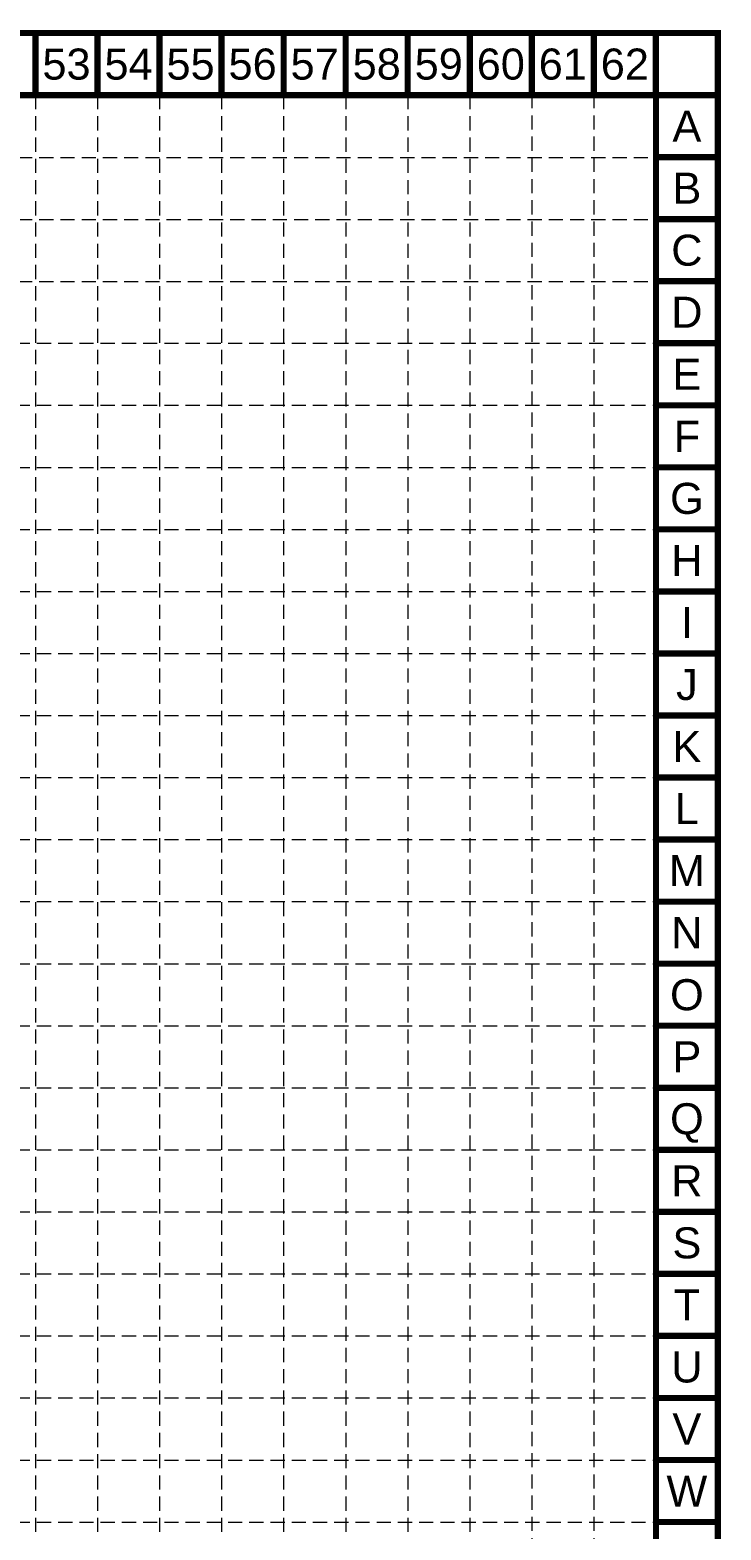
# Model space of a CAD drawing. Header units: feet. Extents: x 2175025 to 2179063, y 467811 to 470338.
# Drawn here: x 2178361 to 2179063, y 468814 to 470338 of the extents above; entities that cross this region are included whole.
import ezdxf
from ezdxf.enums import TextEntityAlignment as Align

# ---------------------------------------------------------------- set-up
doc = ezdxf.new("R2010")
doc.units = ezdxf.units.FT
doc.header["$LTSCALE"] = 0.5
doc.header["$MEASUREMENT"] = 0
doc.linetypes.add('HIDDEN', pattern=[0.375, 0.25, -0.125])
doc.layers.add('BASE', color=7, linetype='CONTINUOUS')
doc.layers.add('GRID', color=254, linetype='HIDDEN')
doc.styles.get("Standard").update_dxf_attribs({"font": 'ARIAL.TTF'})

msp = doc.modelspace()

# ---------------------------------------------------------------- linework, layer by layer
at = {"layer": 'BASE', "color": 9}
msp.add_line((2178996.7, 470271.4), (2178996.7, 467877.4), dxfattribs=at)
at = {"layer": 'BASE', "const_width": 6.3}
for points in [[(2175027.7, 467814.4), (2179059.7, 467814.4), (2179059.7, 470334.4), (2175027.7, 470334.4)], [(2175090.6, 467877.3), (2178996.9, 467877.2), (2178996.8, 470271.4), (2175091.3, 470271.5)]]:
    msp.add_lwpolyline(points, close=True, dxfattribs=at)
for points in [[(2178366.7, 470271.4), (2178366.7, 470334.4)], [(2178429.7, 470271.4), (2178429.7, 470334.4)], [(2178492.7, 470271.4), (2178492.7, 470334.4)], [(2178555.7, 470271.4), (2178555.7, 470334.4)], [(2178618.7, 470271.4), (2178618.7, 470334.4)], [(2178681.7, 470271.4), (2178681.7, 470334.4)], [(2178744.7, 470271.4), (2178744.7, 470334.4)], [(2178807.7, 470271.4), (2178807.7, 470334.4)], [(2178870.7, 470271.4), (2178870.7, 470334.4)], [(2178933.7, 470271.4), (2178933.7, 470334.4)], [(2178996.7, 470271.4), (2178996.7, 470334.4)], [(2179059.7, 470271.4), (2179059.7, 470334.4)], [(2179059.7, 470271.4), (2178996.7, 470271.4)], [(2179059.7, 470208.4), (2178996.7, 470208.4)], [(2179059.7, 470145.4), (2178996.7, 470145.4)], [(2179059.7, 470082.4), (2178996.7, 470082.4)], [(2179059.7, 470019.4), (2178996.7, 470019.4)], [(2179059.7, 469956.4), (2178996.7, 469956.4)], [(2179059.7, 469893.4), (2178996.7, 469893.4)], [(2179059.7, 469830.4), (2178996.7, 469830.4)], [(2179059.7, 469767.4), (2178996.7, 469767.4)], [(2179059.7, 469704.4), (2178996.7, 469704.4)], [(2179059.7, 469641.4), (2178996.7, 469641.4)], [(2179059.7, 469578.4), (2178996.7, 469578.4)], [(2179059.7, 469515.4), (2178996.7, 469515.4)], [(2179059.7, 469452.4), (2178996.7, 469452.4)], [(2179059.7, 469389.4), (2178996.7, 469389.4)], [(2179059.7, 469326.4), (2178996.7, 469326.4)], [(2179059.7, 469263.4), (2178996.7, 469263.4)], [(2179059.7, 469200.4), (2178996.7, 469200.4)], [(2179059.7, 469137.4), (2178996.7, 469137.4)], [(2179059.7, 469074.4), (2178996.7, 469074.4)], [(2179059.7, 469011.4), (2178996.7, 469011.4)], [(2179059.7, 468948.4), (2178996.7, 468948.4)], [(2179059.7, 468885.4), (2178996.7, 468885.4)], [(2179059.7, 468822.4), (2178996.7, 468822.4)]]:
    msp.add_lwpolyline(points, dxfattribs=at)
at = {"layer": 'GRID', "color": 252, "linetype": 'HIDDEN', "lineweight": 0, "ltscale": 115}
for p, q in [((2178366.7, 470271.4), (2178366.7, 468066.1)), ((2178429.7, 470271.4), (2178429.7, 468066.1)), ((2178492.7, 470271.4), (2178492.7, 468066.1)), ((2178555.7, 470271.4), (2178555.7, 468066.1)), ((2178618.7, 470271.4), (2178618.7, 468066.1)), ((2178681.7, 470271.4), (2178681.7, 468066.1)), ((2178744.7, 470271.4), (2178744.7, 468066.1)), ((2178807.7, 470271.4), (2178807.7, 468066.1)), ((2178870.6, 470272.4), (2178870.6, 468066.1)), ((2178933.6, 470272.4), (2178933.6, 468066.1)), ((2175093, 470208.1), (2178999, 470208.1)), ((2175093, 470145.1), (2178999, 470145.1)), ((2175093, 470082.1), (2178999, 470082.1)), ((2175090.7, 470019.4), (2178996.7, 470019.4)), ((2175090.7, 469956.4), (2178996.7, 469956.4)), ((2175090.7, 469893.4), (2178996.7, 469893.4)), ((2175090.7, 469830.4), (2178996.7, 469830.4)), ((2175090.7, 469767.4), (2178996.7, 469767.4)), ((2175090.7, 469704.4), (2178996.7, 469704.4)), ((2175090.7, 469641.4), (2178996.7, 469641.4)), ((2175090.7, 469578.4), (2178996.7, 469578.4)), ((2175090.7, 469515.4), (2178996.7, 469515.4)), ((2175090.7, 469452.4), (2178996.7, 469452.4)), ((2175090.7, 469389.4), (2178996.7, 469389.4)), ((2175090.7, 469326.4), (2178996.7, 469326.4)), ((2175090.7, 469263.4), (2178996.7, 469263.4)), ((2175090.7, 469200.4), (2178996.7, 469200.4)), ((2175090.7, 469137.4), (2178996.7, 469137.4)), ((2175090.7, 469074.4), (2178996.7, 469074.4)), ((2175090.7, 469011.4), (2178996.7, 469011.4)), ((2175090.7, 468948.4), (2178996.7, 468948.4)), ((2175090.7, 468885.4), (2178996.7, 468885.4)), ((2175090.7, 468822.4), (2178996.7, 468822.4))]:
    msp.add_line(p, q, dxfattribs=at)

# ---------------------------------------------------------------- texts
at = {"layer": 'BASE'}
for s, p in [('53', (2178398.2, 470302.9)), ('54', (2178461.2, 470302.9)), ('55', (2178524.2, 470302.9)), ('56', (2178587.2, 470302.9)), ('57', (2178650.2, 470302.9)), ('58', (2178713.2, 470302.9)), ('59', (2178776.2, 470302.9)), ('60', (2178839.2, 470302.9)), ('61', (2178902.2, 470302.9)), ('62', (2178965.2, 470302.9)), ('A', (2179028.2, 470239.9)), ('B', (2179028.2, 470176.9)), ('C', (2179028.2, 470113.9)), ('D', (2179028.2, 470050.9)), ('E', (2179028.2, 469987.9)), ('F', (2179028.2, 469924.9)), ('G', (2179028.2, 469861.9)), ('H', (2179028.2, 469798.9)), ('I', (2179028.2, 469735.9)), ('J', (2179028.2, 469672.9)), ('K', (2179028.2, 469609.9)), ('L', (2179028.2, 469546.9)), ('M', (2179028.2, 469483.9)), ('N', (2179028.2, 469420.9)), ('O', (2179028.2, 469357.9)), ('P', (2179028.2, 469294.9)), ('Q', (2179028.2, 469231.9)), ('R', (2179028.2, 469168.9)), ('S', (2179028.2, 469105.9)), ('T', (2179028.2, 469042.9)), ('U', (2179028.2, 468979.9)), ('V', (2179028.2, 468916.9)), ('W', (2179028.2, 468853.9))]:
    msp.add_text(s, height=31.5, dxfattribs=at).set_placement(p, align=Align.MIDDLE_CENTER)

doc.saveas('drawing.dxf')
